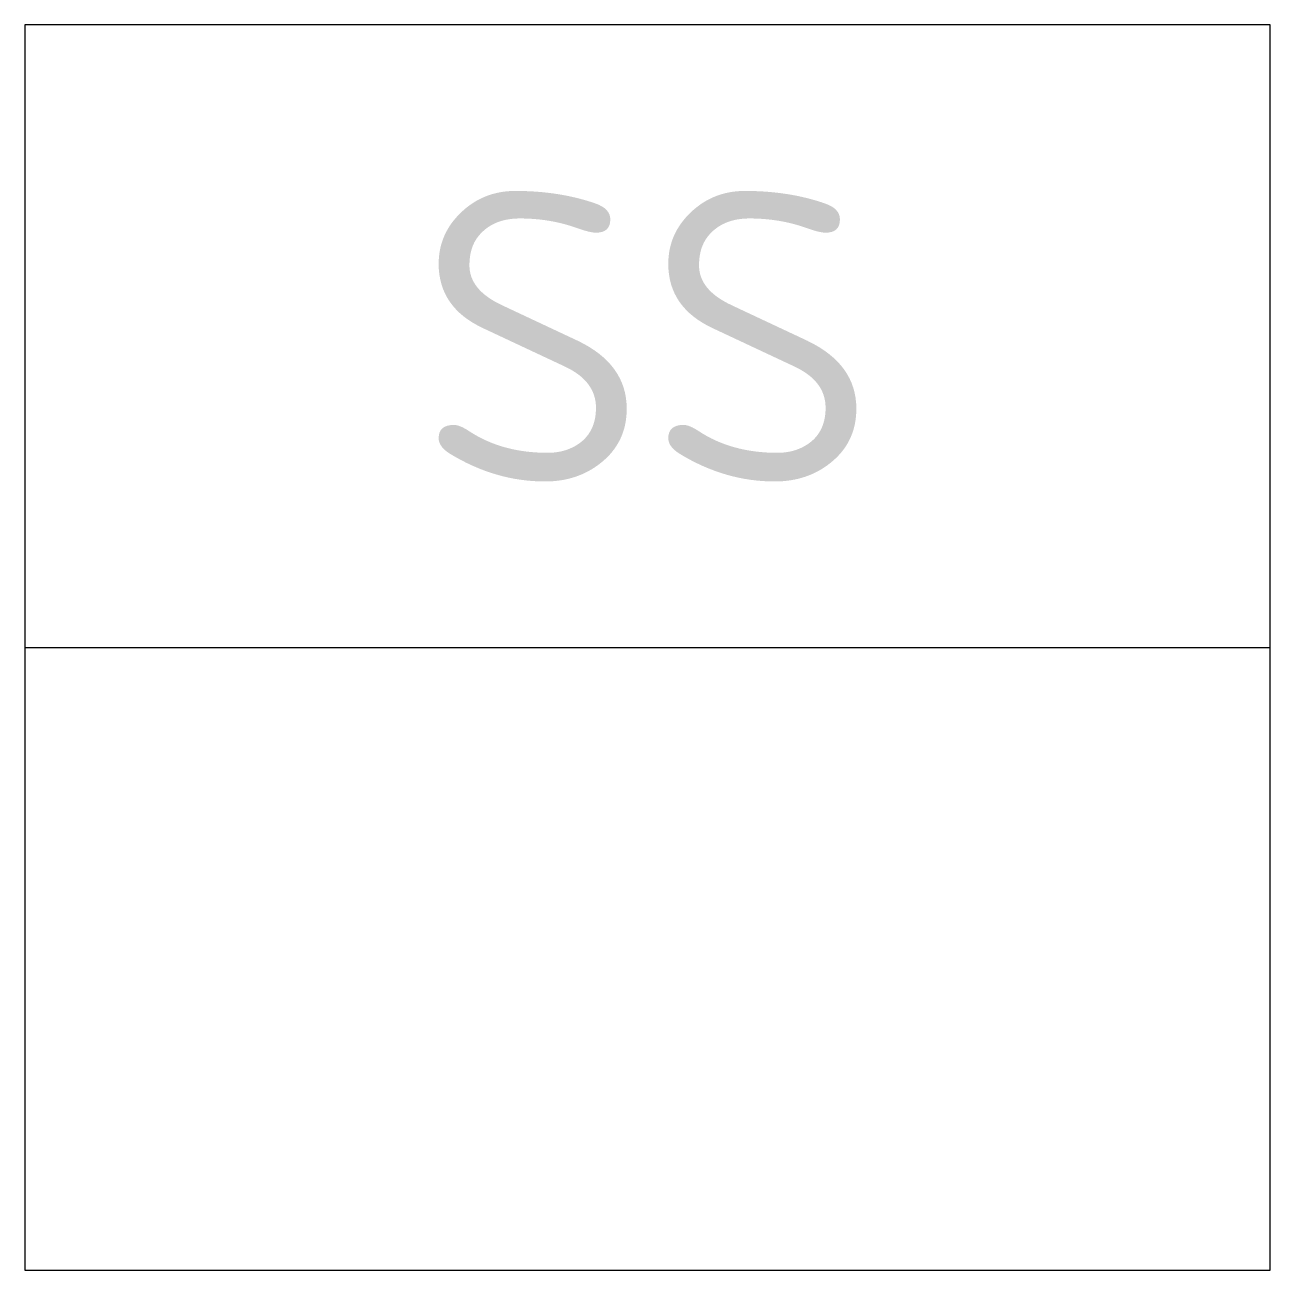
# Model space of a CAD drawing. Header units: millimetres. Extents: x 0 to 1, y 0 to 1.
import ezdxf
from ezdxf.enums import TextEntityAlignment as Align

# ---------------------------------------------------------------- set-up
doc = ezdxf.new("R2010")
doc.units = ezdxf.units.MM
doc.styles.add('S1', font='isocpeur.ttf', dxfattribs={"height": 2.8})

msp = doc.modelspace()

# ---------------------------------------------------------------- linework, layer by layer
for p, q in [((0.99999, 0.99999), (0, 0.99999)), ((0, 0.99999), (0, 0)), ((0.99999, 0), (0.99999, 0.99999)), ((0, 0.5), (0.99999, 0.5)), ((0, 0), (0.99999, 0))]:
    msp.add_line(p, q)

# ---------------------------------------------------------------- texts
at = {"style": 'S1'}
msp.add_attdef('SS', text='H', height=0.23333, dxfattribs=at).set_placement((0.5, 0.74999), align=Align.MIDDLE)

doc.saveas('drawing.dxf')
